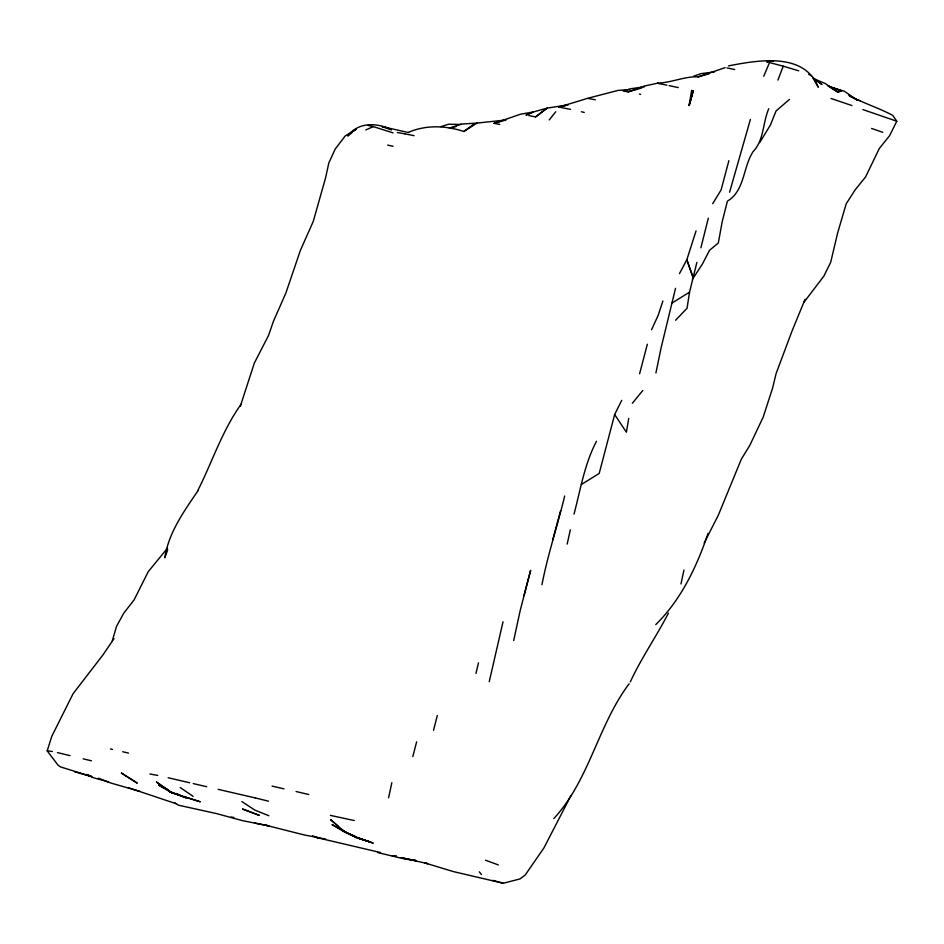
<?xml version="1.0" encoding="UTF-8"?>
<svg xmlns="http://www.w3.org/2000/svg" width="944" height="944" viewBox="0 0 944 944"><rect width="100%" height="100%" fill="white"/><g stroke="black" fill="none" stroke-linecap="round" stroke-linejoin="round"><path stroke-width="1.42" d="M696.873 262.444L689.545 292.144L687.055 308.251L675.585 320.24M628.739 418.334L626.379 432.199L614.65 414.522L621.718 400.35M691.622 90.518L689.061 105.527L693.179 91.131L691.622 90.518L693.179 91.131L689.132 105.539L692.979 90.813M513.678 640.587L520.215 610.438L530.646 570.329L523.955 595.629M655.927 372.963L661.095 347.888L675.515 288.357M489.24 681.686L503.022 621.777M564.677 496.025C557.526 525.655 547.768 554.694 541.939 584.737M388.586 797.798L391.831 782.706M680.966 583.947L683.952 570.082M693.675 277.371L702.407 264.072L709.499 250.325L718.325 242.986L722.16 221.84L727.387 201.202C744.899 190.641 742.834 167.395 753.064 151.665C764.168 140.149 762.634 122.779 768.77 108.713M567.179 544.098L570.318 529.832M475.941 673.426L478.502 662.83M700.896 247.8L708.319 218.158M692.448 279.223L692.955 277.147L686.831 259.765L696.047 230.891M728.874 160.681L721.098 189.945L712.685 203.715M574.023 514.126C580.513 489.535 584.525 463.988 596.502 441.249M433.544 730.314L437.296 715.517M614.65 414.522L599.192 473.451L581.398 484.461M647.336 344.253L639.619 373.73M412.811 756.592L416.646 741.831M552.677 540.039L560.606 510.68M729.582 192.198L750.409 119.392M86.577 774.446L91.556 776.558L60.404 766.882L57.985 765.124L47.2 750.822L51.767 736.367L73.066 693.746L103.026 654.794L112.017 641.578M805.067 299.331L792.075 330.907L776.086 373.612L772.522 388.338L763.165 417.165L749.784 445.403L741.406 459.032L718.207 515.448L704.153 542.977M662.889 301.018L658.133 315.414L651.561 329.727M240.307 406.262L254.361 363.015L268.58 335.38L273.477 321.172L285.82 293.171L300.499 250.101L313.243 221.462L325.609 177.755L328.831 162.934L335.25 148.999L345.15 136.03L356.419 129.021L354.26 130.768M708.083 533.395C696.648 566.848 681.214 599.558 655.773 624.598M167.713 549.88L164.775 557.798C168.681 532.369 184.139 511.141 198.216 490.373M777.915 80.075L783.249 66.186L798.718 70.812M763.767 76.216L769.502 62.564L783.249 66.186M630.309 681.887C641.295 658.086 656.399 636.457 668.423 613.14M848.868 95.415C863.04 103.049 878.416 107.805 892.682 115.31L896.8 121.233L889.59 135.653L879.277 148.562L865.577 176.941L855.217 189.779L846.213 203.751L837.682 232.814L830.685 262.29L823.864 276.12L804.099 302.068M198.11 489.924C212.471 461.38 222.253 430.547 241.039 404.362M679.444 273.654L686.831 259.765L692.955 277.147M571.002 795.45L543.886 847.995L525.218 874.994L519.979 878.947L503.246 883.265L453.403 871.595L424.883 862.946L427.62 863.63L401.259 857.695L415.915 860.621L403.867 858.816L377.6 852.538M629.152 683.739C597.823 725.381 589.504 779.98 553.821 818.566M759.684 142.615L770.398 125.045L776.086 110.908L789.503 99.415M167.548 548.098L148.22 571.686L134.154 599.818L123.77 613.152L116.537 626.356L112.277 640.893L114.082 638.699M549.219 119.935L555.745 111.758M632.327 403.277L642.817 390.486M352.1 132.514L347.781 136.007C358.13 121.87 377.034 122.531 391.335 129.682M528.723 115.557L535.59 116.914L547.142 108.123L568.406 104.796M535.59 116.914L547.142 108.123L533.478 111.923L526.197 115.062L533.478 111.923L520.463 114.224L494.007 123.357L499.706 124.396M408.705 132.195C426.653 124.691 445.698 125.599 463.823 131.464L473.864 124.089M463.823 131.464L477.086 123.074L506.031 119.982L494.007 123.357M671.798 303.177L689.545 292.144M365.788 129.953L373.317 126.614L393.023 132.868M838.154 92.335L841.493 90.884L827.522 85.597L838.154 92.335L825.186 83.52L814.389 78.918L821.964 84.559L812.914 77.75L818.259 87.237C804.43 51.778 757.761 60.227 728.485 65.891M657.791 83.06C671.467 82.789 684.813 76.134 698.194 76.865L725.157 67.638M644.504 86.801L631.052 88.677L623.229 91.049L628.102 91.875L644.374 86.046L657.295 83.261M693.757 76.157L701.121 73.632L714.549 71.874M440.907 126.614L448.695 124.207L461.309 124.455M587.51 98.365L558.553 107.203L565.491 105.704M628.102 91.875L641.743 87.981M698.194 76.865L709.074 73.809M456.082 126.531L449.379 128.219L461.309 124.077L477.086 123.074M629.554 89.538L617.978 90.423L587.652 98.306L595.357 99.793M392.173 855.771L396.374 855.83M47.2 750.822L52.404 751.507M174.829 802.872L178.392 805.173L216.601 813.61L242.643 820.678L266.42 825.41L304.31 834.968L325.597 839.086M231.103 817.056L233.805 817.469M149.931 774.009L157.742 775.425M850.013 96.217L857.27 100.123L860.055 100.607M397.33 132.514L404.858 133.847M408.705 132.585L382.237 126.638L391.253 129.788M330.424 815.392L354.283 820.548M266.42 825.41L269.193 825.929L254.538 823.026M413.142 860.09L415.915 860.621M405.165 133.906L414.086 135.653M560.984 107.486L570.471 109.362M657.602 83.32L666.912 85.184M669.119 85.656L678.288 87.58M726.974 67.897L734.751 69.537M639.418 94.105L640.622 94.353M380.526 852.55L316.157 837.458M368.207 125.493L373.317 126.614M218.135 789.349L255.092 797.881M387.689 145.093L393.07 146.296M110.389 748.958L112.419 749.406M272.073 786.116L283.967 788.842M581.374 111.746L584.23 112.419M168.174 777.738L189.638 782.753M206.701 786.73L193.225 783.579M122.685 751.743L128.502 753.111M308.723 794.518L296.086 791.532M83.166 758.823L91.462 760.817M57.442 752.592L70.116 755.66M255.446 797.963L268.485 801.173M139.665 791.284L111.026 783.095L98.353 778.151M382.237 126.638L384.951 127.346M108.442 781.915L94.081 777.939L86.588 774.587M492.91 880.363L503.246 883.265M74.505 771.779L91.556 776.558M830.012 87.131L844.325 91.226L857.27 100.123M831.286 87.544L841.493 90.884M831.05 98.483L851.913 105.551M175.903 803.627L128.148 787.638M871.583 128.455L882.758 132.302M862.84 109.563L896.8 121.233M312.57 835.841L318.907 838.107M485.499 860.22L498.326 864.928M176.068 793.503L179.867 795.001M183.667 796.5L200.34 801.834L171.926 792.854L156.586 782.092L171.926 792.854L158.639 785.137L168.587 789.986M268.839 815.722L254.939 810.153L241.888 801.586M347.994 833.281L355.51 836.549M358.012 837.647L373.222 843.145L359.086 838.425L345.315 832.396L332.064 824.572L346.767 832.608M808.619 74.293L811.58 75.874M180.162 787.497L193.119 796.37M337.94 826L330.553 819.604L345.315 832.396L342.153 829.658M479.316 871.843L481.464 874.557M770.446 61.23L766.752 61.938L773.514 60.735L770.446 61.23M370.603 842.072L356.36 837.717L342.837 830.814L359.086 838.425L370.603 842.072M259.293 815.356L242.679 809.079L259.293 815.356M185.992 797.81L169.389 791.461L185.992 797.81M137.045 782.989L121.457 773.089L137.045 782.989"/></g></svg>
